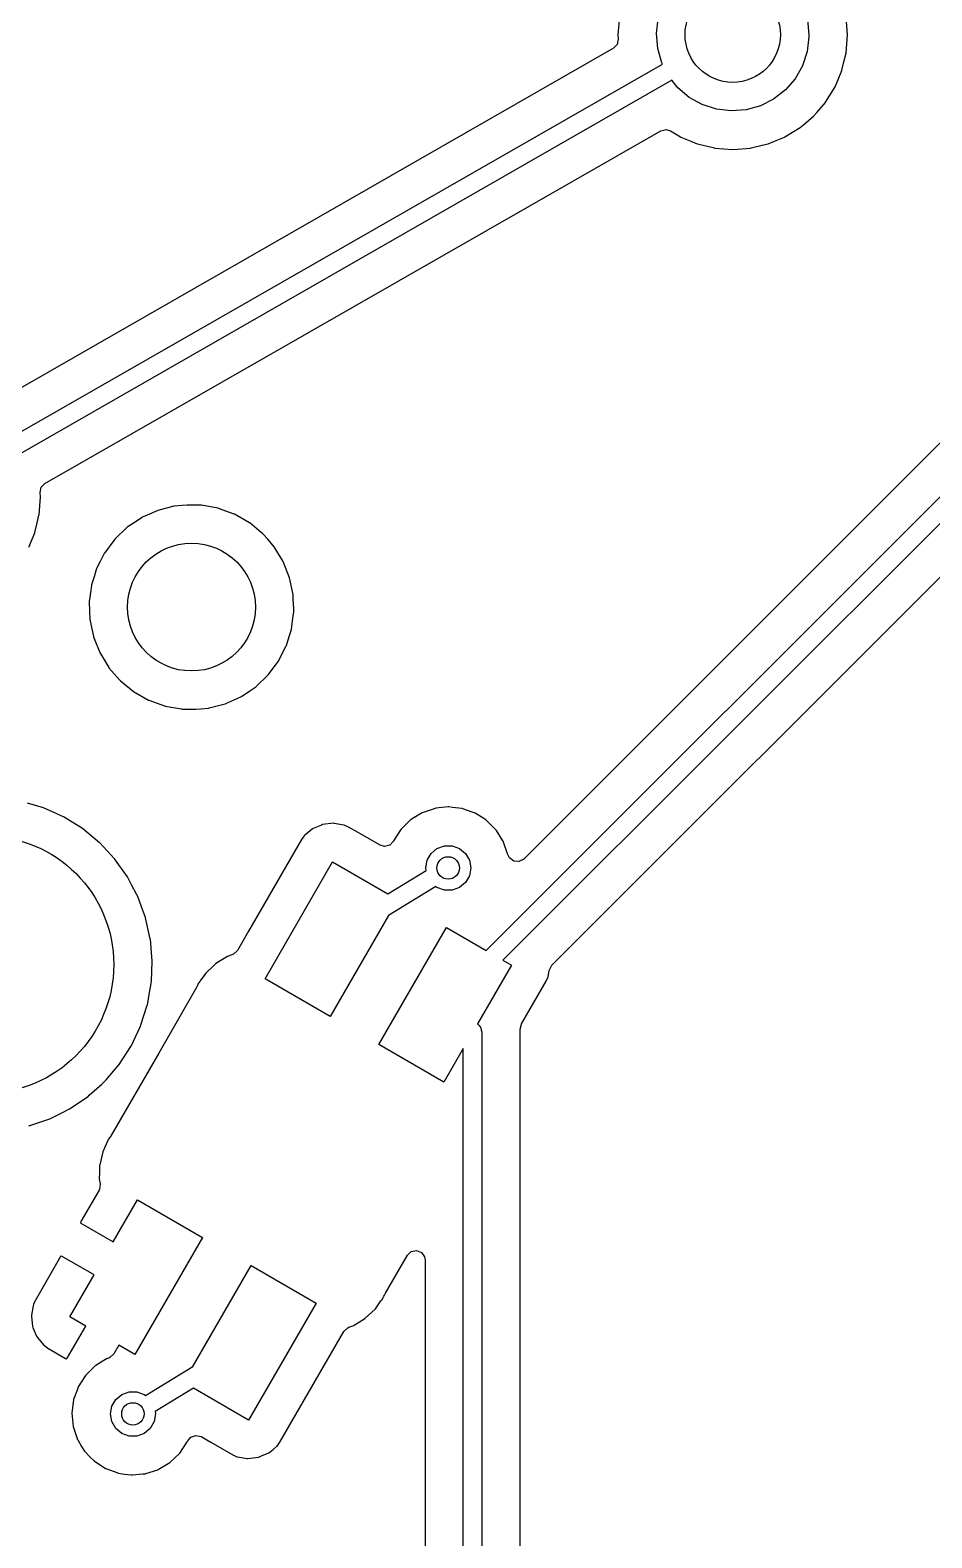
# Model space of a CAD drawing. Extents: x 144 to 253, y -181 to -52.
# Drawn here: x 167.1 to 179.11, y -97.4 to -77.31 of the extents above; entities that cross this region are included whole.
import ezdxf

# ---------------------------------------------------------------- set-up
doc = ezdxf.new("R2010")
doc.units = 0
doc.layers.add('BLACK', color=7, linetype='CONTINUOUS')

msp = doc.modelspace()

# ---------------------------------------------------------------- linework, layer by layer
at = {"layer": 'BLACK', "linetype": 'CONTINUOUS'}
for p, q in [((174.949, -77.1309), (174.93, -77.3701)), ((177.988, -77.3701), (177.969, -77.1309)), ((175.443, -77.3559), (175.465, -77.1589)), ((177.456, -77.1728), (177.475, -77.3701)), ((174.92, -77.4999), (174.872, -77.5496)), ((174.935, -77.4304), (174.92, -77.4999)), ((174.93, -77.3701), (174.93, -77.3751)), ((174.93, -77.3751), (174.935, -77.4304)), ((175.46, -77.5535), (175.443, -77.3559)), ((177.475, -77.3985), (177.45, -77.5952)), ((177.475, -77.3701), (177.475, -77.3985)), ((177.969, -77.6093), (177.988, -77.3701)), ((174.872, -77.5496), (166.666, -82.2514)), ((175.514, -77.7441), (175.46, -77.5535)), ((175.524, -77.7621), (175.514, -77.7441)), ((177.45, -77.5952), (177.387, -77.7834)), ((177.913, -77.8427), (177.941, -77.7297)), ((177.941, -77.7297), (177.968, -77.6142)), ((177.968, -77.6142), (177.969, -77.6093)), ((177.968, -77.6142), (177.968, -77.6142)), ((166.518, -82.9222), (175.524, -77.7621)), ((177.387, -77.7834), (177.289, -77.9558)), ((177.822, -78.0644), (177.903, -77.8684)), ((177.903, -77.8684), (177.912, -77.8473)), ((177.912, -77.8473), (177.913, -77.8427)), ((177.912, -77.8473), (177.912, -77.8473)), ((175.65, -77.9776), (166.646, -83.1373)), ((175.728, -78.0759), (175.65, -77.9776)), ((175.879, -78.2044), (175.728, -78.0759)), ((177.16, -78.1059), (177.004, -78.228)), ((177.289, -77.9558), (177.16, -78.1059)), ((177.696, -78.269), (177.822, -78.0644)), ((176.052, -78.3012), (175.879, -78.2044)), ((176.241, -78.3624), (176.052, -78.3012)), ((176.827, -78.3174), (176.636, -78.3707)), ((177.004, -78.228), (176.827, -78.3174)), ((177.581, -78.4044), (177.693, -78.2727)), ((177.693, -78.2727), (177.696, -78.269)), ((177.693, -78.2727), (177.693, -78.2727)), ((176.438, -78.3859), (176.241, -78.3624)), ((176.636, -78.3707), (176.438, -78.3859)), ((177.403, -78.5688), (177.537, -78.4547)), ((177.537, -78.4547), (177.54, -78.4514)), ((177.54, -78.4514), (177.581, -78.4044)), ((167.297, -83.3504), (175.502, -78.6486)), ((175.502, -78.6486), (175.571, -78.632)), ((175.571, -78.632), (175.631, -78.6504)), ((175.631, -78.6504), (175.765, -78.7327)), ((175.765, -78.7327), (175.769, -78.7346)), ((175.769, -78.7346), (175.769, -78.7346)), ((175.769, -78.7346), (175.902, -78.7894)), ((177.016, -78.7894), (177.149, -78.7346)), ((177.149, -78.7346), (177.153, -78.7327)), ((177.149, -78.7346), (177.149, -78.7346)), ((177.153, -78.7327), (177.358, -78.6073)), ((177.358, -78.6073), (177.403, -78.5688)), ((175.902, -78.7894), (175.987, -78.8245)), ((175.987, -78.8245), (176.048, -78.8393)), ((176.048, -78.8393), (176.215, -78.8794)), ((176.215, -78.8794), (176.215, -78.8794)), ((176.215, -78.8794), (176.22, -78.8805)), ((176.22, -78.8805), (176.459, -78.8993)), ((176.459, -78.8993), (176.698, -78.8805)), ((176.698, -78.8805), (176.703, -78.8794)), ((176.703, -78.8794), (176.87, -78.8393)), ((176.703, -78.8794), (176.703, -78.8794)), ((176.87, -78.8393), (176.932, -78.8245)), ((176.932, -78.8245), (177.016, -78.7894)), ((181.295, -80.7327), (173.675, -88.3532)), ((173.175, -89.5723), (181.903, -80.8441)), ((182.091, -81.0099), (173.399, -89.7017)), ((174.05, -89.77), (182.229, -81.5904)), ((167.248, -83.4001), (167.297, -83.3504)), ((167.219, -83.7691), (167.238, -83.5299)), ((167.234, -83.4696), (167.248, -83.4001)), ((167.238, -83.5299), (167.234, -83.4696)), ((167.218, -83.7739), (167.219, -83.7691)), ((168.659, -83.7723), (168.586, -83.8048)), ((168.792, -83.7122), (168.659, -83.7723)), ((168.797, -83.71), (168.792, -83.7122)), ((168.792, -83.7122), (168.792, -83.7122)), ((168.802, -83.7087), (168.797, -83.71)), ((169.015, -83.6534), (168.802, -83.7087)), ((168.802, -83.7087), (168.802, -83.7087)), ((169.02, -83.6521), (169.015, -83.6534)), ((169.015, -83.6534), (169.015, -83.6534)), ((169.025, -83.6516), (169.02, -83.6521)), ((169.125, -83.6431), (169.025, -83.6516)), ((169.025, -83.6516), (169.025, -83.6516)), ((169.192, -83.6375), (169.125, -83.6431)), ((169.354, -83.6375), (169.192, -83.6375)), ((169.356, -83.6375), (169.354, -83.6375)), ((169.361, -83.6378), (169.356, -83.6375)), ((169.356, -83.6375), (169.356, -83.6375)), ((169.378, -83.6386), (169.361, -83.6378)), ((169.382, -83.6393), (169.378, -83.6386)), ((169.6, -83.6787), (169.382, -83.6393)), ((169.382, -83.6393), (169.382, -83.6393)), ((169.605, -83.6797), (169.6, -83.6787)), ((169.6, -83.6787), (169.6, -83.6787)), ((169.61, -83.6815), (169.605, -83.6797)), ((169.817, -83.7565), (169.61, -83.6815)), ((169.61, -83.6815), (169.61, -83.6815)), ((169.822, -83.7584), (169.817, -83.7565)), ((169.817, -83.7565), (169.817, -83.7565)), ((170.023, -83.8725), (169.822, -83.7584)), ((167.163, -84.0024), (167.194, -83.8759)), ((167.194, -83.8759), (167.218, -83.7739)), ((167.218, -83.7739), (167.218, -83.7739)), ((168.395, -83.9336), (168.228, -84.0928)), ((168.512, -83.8549), (168.395, -83.9336)), ((168.582, -83.8077), (168.512, -83.8549)), ((168.586, -83.8048), (168.582, -83.8077)), ((168.582, -83.8077), (168.582, -83.8077)), ((170.027, -83.8759), (170.023, -83.8725)), ((170.153, -83.9791), (170.027, -83.8759)), ((170.027, -83.8759), (170.027, -83.8759)), ((167.083, -84.1976), (167.162, -84.007)), ((167.162, -84.007), (167.163, -84.0024)), ((167.162, -84.007), (167.162, -84.007)), ((168.228, -84.0928), (168.09, -84.2779)), ((170.201, -84.0188), (170.153, -83.9791)), ((170.205, -84.0228), (170.201, -84.0188)), ((170.265, -84.0928), (170.205, -84.0228)), ((170.205, -84.0228), (170.205, -84.0228)), ((170.352, -84.193), (170.265, -84.0928)), ((168.088, -84.2827), (168.033, -84.3902)), ((168.09, -84.2779), (168.088, -84.2827)), ((170.472, -84.3902), (170.352, -84.193)), ((167.986, -84.4836), (167.952, -84.5937)), ((168.033, -84.3902), (167.986, -84.4836)), ((170.557, -84.6048), (170.472, -84.3902)), ((167.908, -84.7754), (167.888, -84.9228)), ((167.918, -84.7039), (167.908, -84.7754)), ((167.919, -84.6988), (167.918, -84.7039)), ((167.952, -84.5937), (167.919, -84.6988)), ((167.919, -84.6988), (167.919, -84.6988)), ((170.604, -84.8306), (170.557, -84.6048)), ((167.888, -84.9228), (167.887, -84.9326)), ((167.887, -84.9326), (167.896, -85.1631)), ((170.606, -84.8924), (170.604, -84.8306)), ((170.611, -85.0217), (170.606, -84.8924)), ((167.896, -85.1631), (167.943, -85.3889)), ((170.582, -85.2898), (170.606, -85.1146)), ((170.606, -85.1146), (170.612, -85.0664)), ((170.613, -85.0611), (170.611, -85.0217)), ((170.612, -85.0664), (170.613, -85.0611)), ((170.612, -85.0664), (170.612, -85.0664)), ((170.552, -85.3866), (170.581, -85.2949)), ((170.581, -85.2949), (170.582, -85.2898)), ((170.581, -85.2949), (170.581, -85.2949)), ((167.943, -85.3889), (167.945, -85.3939)), ((167.945, -85.3939), (167.945, -85.3939)), ((167.945, -85.3939), (167.953, -85.4135)), ((167.953, -85.4135), (168.028, -85.6035)), ((170.464, -85.608), (170.512, -85.5149)), ((170.512, -85.5149), (170.514, -85.5101)), ((170.512, -85.5149), (170.512, -85.5149)), ((170.514, -85.5101), (170.552, -85.3866)), ((168.028, -85.6035), (168.148, -85.8007)), ((170.329, -85.8235), (170.406, -85.7201)), ((170.406, -85.7201), (170.41, -85.7158)), ((170.406, -85.7201), (170.406, -85.7201)), ((170.41, -85.7158), (170.464, -85.608)), ((168.148, -85.8007), (168.151, -85.8047)), ((168.151, -85.8047), (168.292, -85.9672)), ((168.292, -85.9672), (168.299, -85.975)), ((168.299, -85.975), (168.303, -85.9783)), ((168.303, -85.9783), (168.473, -86.1178)), ((170.105, -86.0601), (170.272, -85.9009)), ((170.272, -85.9009), (170.329, -85.8235)), ((168.473, -86.1178), (168.473, -86.1178)), ((168.473, -86.1178), (168.477, -86.1212)), ((168.477, -86.1212), (168.678, -86.2354)), ((169.918, -86.186), (170.027, -86.1123)), ((170.027, -86.1123), (170.105, -86.0601)), ((168.678, -86.2354), (168.683, -86.2372)), ((168.683, -86.2372), (168.683, -86.2372)), ((168.683, -86.2372), (168.89, -86.3122)), ((168.89, -86.3122), (168.89, -86.3122)), ((168.89, -86.3122), (168.895, -86.3141)), ((168.895, -86.3141), (168.9, -86.315)), ((168.9, -86.315), (168.9, -86.315)), ((168.9, -86.315), (169.118, -86.3544)), ((169.118, -86.3544), (169.118, -86.3544)), ((169.118, -86.3544), (169.122, -86.3551)), ((169.122, -86.3551), (169.139, -86.356)), ((169.139, -86.356), (169.144, -86.3562)), ((169.144, -86.3562), (169.144, -86.3562)), ((169.144, -86.3562), (169.146, -86.3563)), ((169.146, -86.3563), (169.308, -86.3563)), ((169.308, -86.3563), (169.375, -86.3506)), ((169.375, -86.3506), (169.475, -86.3421)), ((169.475, -86.3421), (169.48, -86.3417)), ((169.475, -86.3421), (169.475, -86.3421)), ((169.48, -86.3417), (169.485, -86.3403)), ((169.485, -86.3403), (169.698, -86.2851)), ((169.485, -86.3403), (169.485, -86.3403)), ((169.698, -86.2851), (169.703, -86.2837)), ((169.698, -86.2851), (169.698, -86.2851)), ((169.703, -86.2837), (169.708, -86.2815)), ((169.708, -86.2815), (169.909, -86.1912)), ((169.708, -86.2815), (169.708, -86.2815)), ((169.909, -86.1912), (169.914, -86.189)), ((169.914, -86.189), (169.918, -86.186)), ((169.918, -86.186), (169.918, -86.186)), ((167.277, -87.6718), (167.067, -87.6091)), ((167.447, -87.7484), (167.277, -87.6718)), ((167.525, -87.7834), (167.447, -87.7484)), ((167.546, -87.7928), (167.525, -87.7834)), ((172.271, -87.7693), (172.175, -87.8279)), ((172.324, -87.7365), (172.271, -87.7693)), ((172.496, -87.6781), (172.324, -87.7365)), ((172.503, -87.6773), (172.496, -87.6781)), ((172.669, -87.6598), (172.503, -87.6773)), ((172.503, -87.6773), (172.503, -87.6773)), ((172.676, -87.6591), (172.669, -87.6598)), ((172.669, -87.6598), (172.669, -87.6598)), ((172.726, -87.6651), (172.676, -87.6591)), ((172.849, -87.6797), (172.726, -87.6651)), ((172.856, -87.6806), (172.849, -87.6797)), ((172.849, -87.6797), (172.849, -87.6797)), ((172.863, -87.6829), (172.856, -87.6806)), ((172.989, -87.728), (172.863, -87.6829)), ((172.863, -87.6829), (172.863, -87.6829)), ((173.027, -87.7414), (172.989, -87.728)), ((173.121, -87.801), (173.027, -87.7414)), ((167.797, -87.9484), (167.546, -87.7928)), ((168.025, -88.1359), (167.797, -87.9484)), ((170.863, -87.9525), (170.805, -88.0003)), ((170.871, -87.9489), (170.863, -87.9525)), ((170.981, -87.9017), (170.871, -87.9489)), ((170.871, -87.9489), (170.871, -87.9489)), ((170.997, -87.8952), (170.981, -87.9017)), ((171.141, -87.8778), (170.997, -87.8952)), ((171.15, -87.8793), (171.141, -87.8778)), ((171.277, -87.9004), (171.15, -87.8793)), ((171.15, -87.8793), (171.15, -87.8793)), ((171.285, -87.9017), (171.277, -87.9004)), ((171.277, -87.9004), (171.277, -87.9004)), ((171.342, -87.927), (171.285, -87.9017)), ((171.472, -88.002), (171.342, -87.927)), ((172.04, -87.9585), (171.942, -88.1109)), ((172.07, -87.9287), (172.04, -87.9585)), ((172.164, -87.8365), (172.07, -87.9287)), ((172.169, -87.8316), (172.164, -87.8365)), ((172.164, -87.8365), (172.164, -87.8365)), ((172.175, -87.8279), (172.169, -87.8316)), ((172.175, -87.8279), (172.175, -87.8279)), ((173.169, -87.8316), (173.121, -87.801)), ((173.18, -87.8386), (173.169, -87.8316)), ((173.185, -87.8436), (173.18, -87.8386)), ((173.294, -87.9535), (173.185, -87.8436)), ((173.185, -87.8436), (173.185, -87.8436)), ((173.308, -87.9673), (173.294, -87.9535)), ((173.312, -87.9733), (173.308, -87.9673)), ((173.398, -88.1109), (173.312, -87.9733)), ((168.028, -88.1389), (168.025, -88.1359)), ((168.224, -88.3488), (168.028, -88.1389)), ((170.713, -88.0955), (170.01, -89.3127)), ((170.75, -88.045), (170.713, -88.0955)), ((170.756, -88.04), (170.75, -88.045)), ((170.805, -88.0003), (170.756, -88.04)), ((170.756, -88.04), (170.756, -88.04)), ((171.763, -88.1703), (171.472, -88.002)), ((171.822, -88.1871), (171.763, -88.1703)), ((171.891, -88.1693), (171.822, -88.1871)), ((171.939, -88.1173), (171.891, -88.1693)), ((171.942, -88.1109), (171.939, -88.1173)), ((172.52, -88.2129), (172.618, -88.1773)), ((172.618, -88.1773), (172.722, -88.1773)), ((172.722, -88.1773), (172.82, -88.2129)), ((173.404, -88.1211), (173.398, -88.1109)), ((173.406, -88.1278), (173.404, -88.1211)), ((173.461, -88.2858), (173.406, -88.1278)), ((173.406, -88.1278), (173.406, -88.1278)), ((168.227, -88.3519), (168.224, -88.3488)), ((168.224, -88.3488), (168.224, -88.3488)), ((168.229, -88.3553), (168.227, -88.3519)), ((168.281, -88.4289), (168.229, -88.3553)), ((168.229, -88.3553), (168.229, -88.3553)), ((170.23, -89.9503), (171.13, -88.3914)), ((171.13, -88.3914), (171.865, -88.8163)), ((172.37, -88.4727), (172.388, -88.3701)), ((172.388, -88.3701), (172.441, -88.2799)), ((172.441, -88.2799), (172.52, -88.2129)), ((172.82, -88.2129), (172.9, -88.2799)), ((172.9, -88.2799), (172.952, -88.3701)), ((172.952, -88.3701), (172.97, -88.4727)), ((173.464, -88.2924), (173.461, -88.2858)), ((173.464, -88.2945), (173.464, -88.2924)), ((173.485, -88.3396), (173.464, -88.2945)), ((173.542, -88.3822), (173.485, -88.3396)), ((173.612, -88.3873), (173.542, -88.3822)), ((173.675, -88.3532), (173.612, -88.3873)), ((168.398, -88.5926), (168.281, -88.4289)), ((168.452, -88.6959), (168.398, -88.5926)), ((171.865, -88.8163), (172.376, -88.5054)), ((172.376, -88.5054), (172.37, -88.4727)), ((172.952, -88.5753), (172.9, -88.6655)), ((172.97, -88.4727), (172.952, -88.5753)), ((168.518, -88.8201), (168.452, -88.6959)), ((172.505, -88.7196), (171.872, -89.1047)), ((172.52, -88.7325), (172.505, -88.7196)), ((172.618, -88.7681), (172.52, -88.7325)), ((172.722, -88.7681), (172.618, -88.7681)), ((172.82, -88.7325), (172.722, -88.7681)), ((172.9, -88.6655), (172.82, -88.7325)), ((168.535, -88.8538), (168.518, -88.8201)), ((168.586, -88.992), (168.535, -88.8538)), ((168.611, -89.0603), (168.586, -88.992)), ((168.637, -89.1309), (168.611, -89.0603)), ((168.638, -89.135), (168.637, -89.1309)), ((168.701, -89.4151), (168.638, -89.135)), ((168.638, -89.135), (168.638, -89.135)), ((171.872, -89.1047), (171.096, -90.4503)), ((170.01, -89.3127), (169.861, -89.5717)), ((171.745, -90.8253), (172.645, -89.2664)), ((172.645, -89.2664), (173.175, -89.5723)), ((168.702, -89.4192), (168.701, -89.4151)), ((168.702, -89.4233), (168.702, -89.4192)), ((168.722, -89.6557), (168.702, -89.4233)), ((169.861, -89.5717), (169.81, -89.6207)), ((168.715, -89.9819), (168.727, -89.7175)), ((168.727, -89.7133), (168.722, -89.6557)), ((168.727, -89.7175), (168.727, -89.7133)), ((168.727, -89.7175), (168.727, -89.7175)), ((169.54, -89.7805), (169.445, -89.8692)), ((169.571, -89.7512), (169.54, -89.7805)), ((169.576, -89.7469), (169.571, -89.7512)), ((169.571, -89.7512), (169.571, -89.7512)), ((169.728, -89.6525), (169.576, -89.7469)), ((169.767, -89.6376), (169.728, -89.6525)), ((169.796, -89.6266), (169.767, -89.6376)), ((169.81, -89.6207), (169.796, -89.6266)), ((173.511, -89.7664), (173.059, -90.5498)), ((173.399, -89.7017), (173.511, -89.7664)), ((174.015, -89.8384), (174.05, -89.77)), ((168.714, -90.0083), (168.715, -89.9819)), ((169.362, -89.9852), (169.347, -90.0034)), ((169.367, -89.9784), (169.362, -89.9852)), ((169.442, -89.8742), (169.367, -89.9784)), ((169.445, -89.8692), (169.442, -89.8742)), ((169.442, -89.8742), (169.442, -89.8742)), ((171.096, -90.4503), (170.23, -89.9503)), ((173.646, -90.5503), (173.976, -89.979)), ((173.976, -89.979), (174.001, -89.9217)), ((174.001, -89.9217), (174.015, -89.8384)), ((168.662, -90.299), (168.692, -90.1312)), ((168.692, -90.1312), (168.713, -90.0125)), ((168.713, -90.0125), (168.714, -90.0083)), ((168.713, -90.0125), (168.713, -90.0125)), ((169.322, -90.0561), (168.813, -90.9386)), ((169.33, -90.04), (169.322, -90.0561)), ((169.34, -90.0142), (169.33, -90.04)), ((169.347, -90.0034), (169.34, -90.0142)), ((168.577, -90.5631), (168.661, -90.303)), ((168.661, -90.303), (168.662, -90.299)), ((168.661, -90.303), (168.661, -90.303)), ((168.445, -90.8469), (168.572, -90.5802)), ((168.572, -90.5802), (168.577, -90.5631)), ((173.059, -90.5498), (173.083, -90.5735)), ((173.083, -90.5735), (173.096, -90.5913)), ((173.096, -90.5913), (173.099, -90.5943)), ((173.099, -90.5943), (173.1, -90.597)), ((173.1, -90.597), (173.104, -90.6022)), ((173.104, -90.6022), (173.11, -90.6323)), ((173.628, -90.622), (173.644, -90.553)), ((173.644, -90.553), (173.646, -90.5503)), ((173.11, -90.6323), (173.119, -90.6619)), ((173.119, -90.6619), (173.119, -101.326)), ((173.628, -90.6499), (173.628, -90.622)), ((173.628, -90.622), (173.628, -90.622)), ((173.628, -90.6539), (173.628, -90.6499)), ((173.63, -90.722), (173.628, -90.6539)), ((173.628, -90.7294), (173.63, -90.722)), ((173.628, -90.7406), (173.628, -90.7294)), ((173.628, -101.29), (173.628, -90.7406)), ((168.813, -90.9386), (168.171, -92.0491)), ((168.286, -91.0911), (168.443, -90.8504)), ((168.443, -90.8504), (168.445, -90.8469)), ((168.443, -90.8504), (168.443, -90.8504)), ((172.611, -91.3253), (171.745, -90.8253)), ((172.869, -90.8784), (172.611, -91.3253)), ((172.869, -101.274), (172.869, -90.8784)), ((168.112, -91.2957), (168.281, -91.0978)), ((168.281, -91.0978), (168.284, -91.0946)), ((168.281, -91.0978), (168.281, -91.0978)), ((168.284, -91.0946), (168.286, -91.0911)), ((168.286, -91.0911), (168.286, -91.0911)), ((167.889, -91.5005), (168.054, -91.3529)), ((168.054, -91.3529), (168.092, -91.3188)), ((168.092, -91.3188), (168.112, -91.2957)), ((167.627, -91.6817), (167.872, -91.5157)), ((167.872, -91.5157), (167.889, -91.5005)), ((167.363, -91.8139), (167.533, -91.7289)), ((167.533, -91.7289), (167.624, -91.6835)), ((167.624, -91.6835), (167.627, -91.6817)), ((167.624, -91.6835), (167.624, -91.6835)), ((167.084, -91.91), (167.363, -91.8139)), ((168.132, -92.1126), (168.067, -92.2559)), ((168.134, -92.1075), (168.132, -92.1126)), ((168.138, -92.0971), (168.134, -92.1075)), ((168.14, -92.0926), (168.138, -92.0971)), ((168.147, -92.0818), (168.14, -92.0926)), ((168.159, -92.0664), (168.147, -92.0818)), ((168.171, -92.0491), (168.159, -92.0664)), ((168.067, -92.2559), (168.027, -92.4301)), ((168.023, -92.5368), (168.021, -92.6089)), ((168.021, -92.6089), (168.022, -92.615)), ((168.026, -92.4363), (168.023, -92.5368)), ((168.027, -92.4301), (168.026, -92.4363)), ((168.018, -92.7656), (167.776, -93.1845)), ((168.024, -92.7525), (168.018, -92.7656)), ((168.022, -92.615), (168.022, -92.615)), ((168.022, -92.615), (168.033, -92.682)), ((168.033, -92.682), (168.024, -92.7525)), ((168.207, -93.4542), (168.53, -92.8947)), ((168.53, -92.8947), (169.396, -93.3947)), ((167.776, -93.1845), (167.772, -93.1999)), ((167.772, -93.1999), (167.773, -93.2017)), ((167.773, -93.2017), (167.778, -93.207)), ((167.778, -93.207), (168.207, -93.4542)), ((169.396, -93.3947), (168.496, -94.9536)), ((172.125, -93.6324), (172.177, -93.5834)), ((172.177, -93.5834), (172.247, -93.5699)), ((172.247, -93.5699), (172.313, -93.5963)), ((172.313, -93.5963), (172.354, -93.6541)), ((167.506, -93.6519), (167.167, -94.2383)), ((167.511, -93.6461), (167.506, -93.6519)), ((167.513, -93.6454), (167.511, -93.6461)), ((167.528, -93.6492), (167.513, -93.6454)), ((167.953, -93.8941), (167.528, -93.6492)), ((169.268, -95.1153), (170.045, -93.7697)), ((170.045, -93.7697), (170.911, -94.2697)), ((171.835, -94.1363), (172.125, -93.6324)), ((172.354, -93.6541), (172.361, -93.6954)), ((172.361, -93.6954), (172.361, -101.011)), ((167.63, -94.4536), (167.953, -93.8941)), ((171.791, -94.2204), (171.794, -94.2166)), ((171.794, -94.2166), (171.8, -94.2058)), ((171.8, -94.2058), (171.811, -94.18)), ((171.811, -94.18), (171.819, -94.1639)), ((171.819, -94.1639), (171.835, -94.1363)), ((167.139, -94.3062), (167.118, -94.4331)), ((167.144, -94.2912), (167.139, -94.3062)), ((167.164, -94.2444), (167.144, -94.2912)), ((167.167, -94.2383), (167.164, -94.2444)), ((170.911, -94.2697), (170.011, -95.8286)), ((171.565, -94.4731), (171.696, -94.3508)), ((171.696, -94.3508), (171.699, -94.3458)), ((171.699, -94.3458), (171.774, -94.2416)), ((171.699, -94.3458), (171.699, -94.3458)), ((171.774, -94.2416), (171.779, -94.2348)), ((171.779, -94.2348), (171.791, -94.2204)), ((171.791, -94.2204), (171.791, -94.2204)), ((167.118, -94.4331), (167.118, -94.4509)), ((167.118, -94.4509), (167.133, -94.5775)), ((167.133, -94.5775), (167.137, -94.5947)), ((167.137, -94.5947), (167.187, -94.712)), ((167.595, -95.0048), (167.843, -94.5766)), ((167.843, -94.5766), (167.63, -94.4536)), ((171.28, -94.6483), (171.331, -94.5993)), ((171.331, -94.5993), (171.344, -94.5934)), ((171.344, -94.5934), (171.413, -94.5675)), ((171.413, -94.5675), (171.418, -94.5643)), ((171.418, -94.5643), (171.56, -94.4764)), ((171.418, -94.5643), (171.418, -94.5643)), ((171.56, -94.4763), (171.565, -94.4731)), ((171.56, -94.4764), (171.56, -94.4763)), ((167.187, -94.712), (167.197, -94.7272)), ((167.197, -94.7272), (167.278, -94.8265)), ((170.427, -96.1245), (171.28, -94.6483)), ((167.278, -94.8265), (167.29, -94.8373)), ((167.29, -94.8373), (167.331, -94.8675)), ((167.331, -94.8675), (167.337, -94.8712)), ((167.337, -94.8712), (167.573, -95.0075)), ((167.573, -95.0075), (167.588, -95.0112)), ((167.588, -95.0112), (167.59, -95.0106)), ((167.59, -95.0106), (167.595, -95.0048)), ((168.118, -95.0148), (167.975, -95.1025)), ((168.124, -95.0111), (168.118, -95.0148)), ((168.118, -95.0148), (168.118, -95.0148)), ((168.131, -95.0089), (168.124, -95.0111)), ((168.147, -95.0033), (168.131, -95.0089)), ((168.164, -94.9961), (168.147, -95.0033)), ((168.215, -94.9471), (168.164, -94.9961)), ((168.283, -94.8306), (168.215, -94.9471)), ((168.496, -94.9536), (168.283, -94.8306)), ((167.941, -95.1339), (167.84, -95.2331)), ((167.964, -95.1111), (167.941, -95.1339)), ((167.969, -95.1062), (167.964, -95.1111)), ((167.964, -95.1111), (167.964, -95.1111)), ((167.975, -95.1025), (167.969, -95.1062)), ((167.975, -95.1025), (167.975, -95.1025)), ((168.636, -95.5004), (169.268, -95.1153)), ((167.739, -95.3922), (167.725, -95.4308)), ((167.742, -95.3855), (167.739, -95.3922)), ((167.739, -95.3922), (167.739, -95.3922)), ((167.84, -95.2331), (167.742, -95.3855)), ((169.275, -95.4037), (168.765, -95.7146)), ((170.011, -95.8286), (169.275, -95.4037)), ((167.68, -95.556), (167.657, -95.7359)), ((167.725, -95.4308), (167.68, -95.556)), ((168.188, -95.6447), (168.241, -95.5545)), ((168.241, -95.5545), (168.32, -95.4875)), ((168.32, -95.4875), (168.418, -95.4519)), ((168.418, -95.4519), (168.522, -95.4519)), ((168.522, -95.4519), (168.62, -95.4875)), ((168.62, -95.4875), (168.636, -95.5004)), ((167.657, -95.7359), (167.674, -95.9165)), ((168.17, -95.7473), (168.188, -95.6447)), ((168.188, -95.8499), (168.17, -95.7473)), ((168.77, -95.7473), (168.752, -95.8499)), ((168.765, -95.7146), (168.77, -95.7473)), ((167.674, -95.9165), (167.732, -96.0886)), ((168.241, -95.9401), (168.188, -95.8499)), ((168.32, -96.0071), (168.241, -95.9401)), ((168.418, -96.0427), (168.32, -96.0071)), ((168.62, -96.0071), (168.522, -96.0427)), ((168.7, -95.9401), (168.62, -96.0071)), ((168.752, -95.8499), (168.7, -95.9401)), ((167.732, -96.0886), (167.735, -96.0946)), ((167.735, -96.0946), (167.735, -96.0946)), ((167.735, -96.0946), (167.787, -96.18)), ((167.787, -96.18), (167.826, -96.2437)), ((168.522, -96.0427), (168.418, -96.0427)), ((169.094, -96.2703), (169.194, -96.1192)), ((169.194, -96.1192), (169.196, -96.1126)), ((169.196, -96.1126), (169.2, -96.1064)), ((169.2, -96.1064), (169.201, -96.1071)), ((169.201, -96.1071), (169.239, -96.0573)), ((169.239, -96.0573), (169.306, -96.0329)), ((169.306, -96.0329), (169.377, -96.0495)), ((169.377, -96.0495), (169.507, -96.1245)), ((169.507, -96.1245), (169.799, -96.293)), ((170.278, -96.2675), (170.336, -96.2197)), ((170.336, -96.2197), (170.384, -96.18)), ((170.384, -96.18), (170.39, -96.175)), ((170.384, -96.18), (170.384, -96.18)), ((170.39, -96.175), (170.427, -96.1245)), ((167.826, -96.2437), (167.831, -96.2488)), ((167.831, -96.2488), (167.831, -96.2488)), ((167.831, -96.2488), (167.905, -96.3259)), ((167.905, -96.3259), (167.952, -96.3742)), ((167.952, -96.3742), (168.103, -96.4735)), ((168.806, -96.4883), (168.962, -96.3954)), ((168.962, -96.3954), (169.094, -96.2703)), ((169.799, -96.293), (169.856, -96.3183)), ((169.856, -96.3183), (169.864, -96.3196)), ((169.864, -96.3196), (169.864, -96.3196)), ((169.864, -96.3196), (169.991, -96.3407)), ((169.991, -96.3407), (169.991, -96.3407)), ((169.991, -96.3407), (169.999, -96.3422)), ((169.999, -96.3422), (170.144, -96.3248)), ((170.144, -96.3248), (170.215, -96.2944)), ((170.215, -96.2944), (170.27, -96.2711)), ((170.27, -96.2711), (170.278, -96.2675)), ((170.27, -96.2711), (170.27, -96.2711)), ((168.103, -96.4735), (168.11, -96.476)), ((168.11, -96.476), (168.11, -96.476)), ((168.11, -96.476), (168.267, -96.5343)), ((168.267, -96.5343), (168.267, -96.5343)), ((168.267, -96.5343), (168.273, -96.5368)), ((168.273, -96.5368), (168.357, -96.5479)), ((168.357, -96.5479), (168.446, -96.5598)), ((168.446, -96.5598), (168.446, -96.5598)), ((168.446, -96.5598), (168.453, -96.5607)), ((168.453, -96.5607), (168.46, -96.5601)), ((168.46, -96.5601), (168.603, -96.5471)), ((168.46, -96.5601), (168.46, -96.5601)), ((168.603, -96.5471), (168.634, -96.5443)), ((168.634, -96.5443), (168.641, -96.5421)), ((168.641, -96.5421), (168.8, -96.4904)), ((168.641, -96.5421), (168.641, -96.5421)), ((168.8, -96.4904), (168.806, -96.4883)), ((168.8, -96.4904), (168.8, -96.4904))]:
    msp.add_line(p, q, dxfattribs=at)
at = {"layer": 'BLACK'}
for centre, radius in [((176.459, -77.3701), 0.635), ((169.25, -84.9969), 0.8509), ((166.5, -89.76), 1.7145), ((172.67, -88.4727), 0.15), ((168.47, -95.7473), 0.15)]:
    msp.add_circle(centre, radius, dxfattribs=at)

doc.saveas('drawing.dxf')
